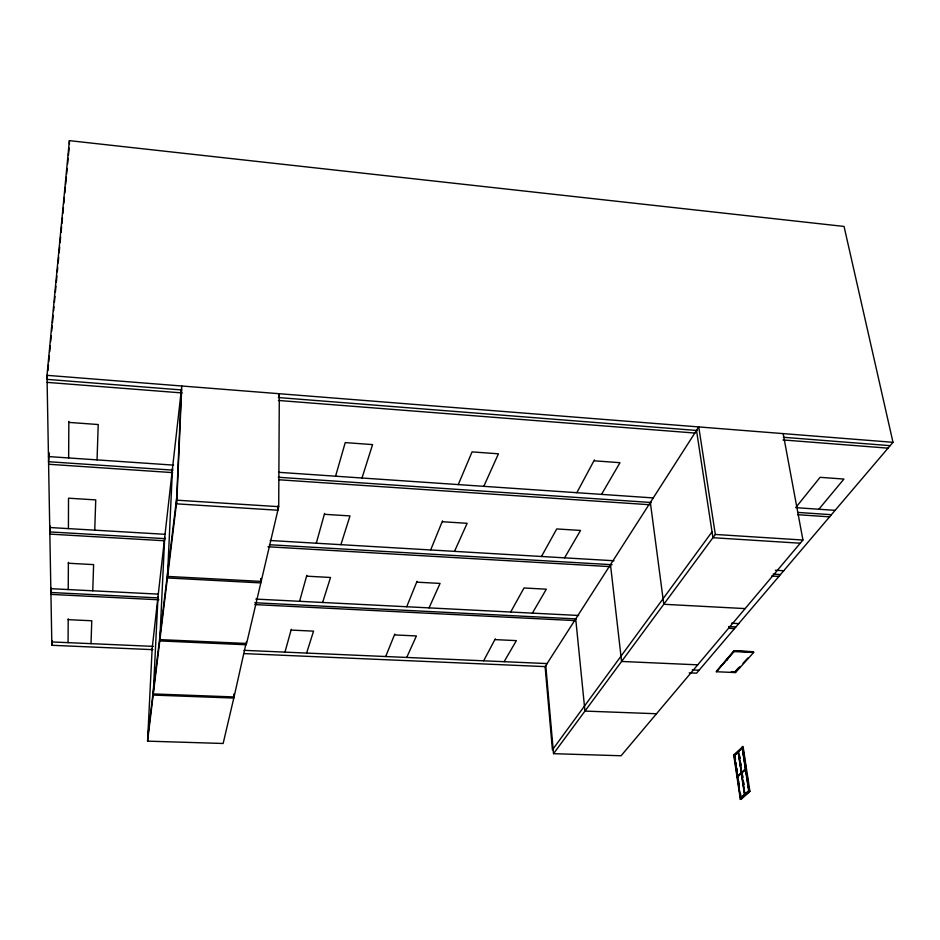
<?xml version="1.0" encoding="UTF-8"?>
<svg xmlns="http://www.w3.org/2000/svg" width="940" height="940" viewBox="0 0 940 940"><rect width="100%" height="100%" fill="white"/><g stroke="black" fill="none" stroke-linecap="round" stroke-linejoin="round"><path stroke-width="1.41" d="M284.973 652.125L291.306 629.26M69.384 144.02L69.395 140.648L844.05 226.446L893 442.305L696.564 673.169L689.243 672.852M68.068 642.655L68.209 618.802M68.232 589.556L68.385 562.343M68.42 528.621L68.514 498.188L95.739 499.904L94.74 530.16M68.644 457.956L68.843 421.402M277.899 505.838L277.876 510.232L176.438 503.828L181.338 389.924M152.033 649.622L181.784 385.999L176.873 500.186L167.602 576.42L261.179 581.402L278.71 506.672L279.309 393.731L278.781 396.292M172.478 468.426L167.414 577.947L159.917 639.611L246.609 643.477L260.827 582.906L260.874 578.535M261.179 581.402L261.214 578.476M164.723 537.187L159.765 640.916L153.314 693.932L234.06 696.94L246.351 642.008M152.151 648.53L147.568 741.143L223.144 743.481L233.802 698.056L233.884 694.143M234.06 696.94L234.119 694.331M91.016 643.653L91.767 620.764L68.138 619.66M92.755 590.802L93.612 564.611L68.315 563.236M97.055 459.895L98.218 424.539L68.749 422.389M147.568 741.143L153.173 695.071L158.014 596.63M152.95 649.658L51.853 645.286L52.217 640.916M51.277 588.123L50.901 592.494L157.979 597.875M50.337 526.083L49.808 531.923L165.487 538.667M49.35 452.986L48.551 461.716L172.937 470.129M51.853 645.286L47 375.33L69.395 140.648M47.494 375.001L47.071 379.372L181.726 389.959M47.905 370.642L48.457 364.826M48.739 361.912L49.291 356.096M49.703 351.724L50.255 345.908M50.678 341.549L51.23 335.721M51.641 331.362L52.205 325.546M52.475 322.632L53.169 315.358M53.592 310.999L54.003 306.628M54.414 302.269L54.978 296.441M55.39 292.082L55.942 286.265M56.353 281.894L56.917 276.078M57.328 271.719L57.739 267.348M58.163 262.988L58.715 257.161M59.126 252.801L59.69 246.985M60.101 242.614L60.654 236.798M61.065 232.439L61.629 226.611M61.899 223.708L62.451 217.88M62.874 213.521L63.426 207.705M63.838 203.334L64.402 197.518M64.813 193.158L65.365 187.33M65.647 184.428L66.341 177.155M66.611 174.241L67.163 168.425M67.586 164.054L68.138 158.237M68.42 155.323L69.114 148.05M147.698 737.113L176.708 497.577M299.59 601.306L306.816 575.315M316.298 543.214L324.594 513.404M335.568 476.204L345.238 442.599L372.569 444.596L361.994 478.014M306.605 653.077L313.549 631.139L291.306 630.094M322.62 602.47L330.528 577.477L306.816 576.185M340.903 544.671L349.997 515.919L324.606 514.321M385.682 656.531L394.765 634.112M406.691 606.746L417.031 581.308M430.661 549.959L442.517 520.854M458.262 484.594L472.068 451.882L498.447 453.809L483.795 486.332M406.714 657.448L416.408 635.945L394.788 634.935M429.051 607.875L440.061 583.423L417.066 582.177M454.502 551.357L467.145 523.298L442.564 521.747M483.63 660.808L495.31 638.824M510.679 612.022L524.015 587.982L546.328 589.192L532.393 613.127M541.475 556.492L556.739 528.938L580.532 530.442L564.576 557.843M576.843 492.689L594.409 459.895M726.949 660.35L727.043 659.621M504.099 661.701L516.377 640.622L495.368 639.635M601.529 494.381L619.989 462.691L594.515 460.823M712.038 531.84L552.426 749.826L545.118 666.613L698.749 426.936L715.328 534.449L553.519 753.68L621.082 755.76L802.936 540.03L783.161 433.61M795.675 507.659L820.091 477.32L843.944 479.059L818.846 509.233M733.893 650.786L716.351 671.736L735.503 672.57L753.633 652.489L753.516 651.702L733.893 650.786L734.023 651.573L716.351 671.736M716.868 670.796L734.175 651.02L752.87 651.89M735.115 671.595L738.852 667.447M731.285 671.63L735.386 671.806L740.156 666.519M743.023 663.346L747.793 658.059M733.717 754.949L743.058 746.466L749.909 791.304L741.061 799.352L740.332 799.341L733.717 754.949L734.445 754.973M738.029 776.428L737.301 776.417L734.175 755.478L738.029 751.671L741.437 772.715L738.217 751.483L742.118 747.641L745.338 768.767L746.078 768.791L744.997 761.752M738.276 751.683L734.422 755.478L737.536 776.417M734.175 755.478L738.758 751.695L737.935 751.765M744.574 758.933L742.859 747.664L738.217 751.483M737.301 776.417L745.584 768.779L742.365 747.641L738.464 751.495L741.39 772.527M737.371 776.91L741.272 773.197L744.48 794.547L740.532 798.154L737.371 776.91L738.1 776.922M740.532 798.154L744.727 794.547L741.46 773.021L746.149 769.296M741.46 773.021L745.655 769.273L748.922 790.716L744.68 794.37L748.922 790.716M741.272 798.166L743.246 796.368M745.42 794.382L749.415 790.728L748.769 786.439M740.332 799.341L749.909 791.304M740.497 797.895L737.618 776.91L741.178 773.291M742.024 747.735L742.859 747.664M153.173 695.071L233.802 698.056M656.496 713.742L584.95 711.087L575.715 618.873M51.794 641.938L153.338 646.379M244.001 650.339L547.468 663.593M692.251 669.926L699.078 670.22M243.801 653.582L545.647 666.636M159.765 640.916L246.304 644.769M697.727 664.839L621.587 661.455L610.483 564.623M734.023 651.573L753.633 652.489M254.787 602.74L576.02 618.896M728.57 626.557L735.914 626.933M50.936 594.386L158.895 599.79M254.763 604.584L575.221 620.611M728.712 628.296L734.504 628.578M50.831 588.675L158.12 594.115M255.809 599.086L578.605 615.477M731.532 623.232L738.734 623.608M167.414 577.947L260.827 582.906M745.138 608.591L663.793 604.279L650.351 502.442M49.738 527.516L165.334 534.32M270.262 540.512L613.985 560.757M775.371 570.263L783.702 570.756M269.451 544.73L612.093 564.717M773.162 574.117L780.482 574.54M49.855 534.108L164.524 540.759M267.971 546.763L610.154 566.632M771.646 575.997L778.884 576.42M176.873 500.186L278.71 506.672M715.328 534.449L802.936 540.03M800.245 543.214L712.931 537.704L696.505 430.438M48.598 464.254L172.643 472.609M278.628 479.753L650.186 504.768M797.531 514.685L829.573 516.847M48.457 456.57L173.606 465.124M278.616 472.303L653.206 497.918M797.12 507.753L835.108 510.349M278.287 477.262L651.42 502.512M797.755 512.418L831.407 514.697M278.334 397.549L696.94 430.473M783.302 437.264L890.145 445.666M47.129 382.38L182.207 392.944M278.381 400.464L695.048 433.058M783.043 439.944L888.018 448.157M47 375.33L893 442.305M735.386 671.806L735.503 672.57M746.807 773.585L748.334 783.584M742.33 746.442L749.157 791.28M745.42 769.273L748.675 790.716M739.58 755.713L740.003 758.521M740.638 762.728L741.061 765.536M742.412 774.443L742.835 777.263M743.47 781.481L743.893 784.289M739.392 755.901L739.815 758.709M740.45 762.916L740.873 765.712M742.224 774.642L742.647 777.486M743.293 781.763L743.716 784.606M741.707 773.021L744.927 794.37M734.904 755.502L735.527 759.684M735.938 762.481L736.361 765.266M736.772 768.062L737.195 770.847M738.734 781.175L739.157 784.007M740.638 793.924L741.061 796.756M736.149 766.429L736.572 769.284M738.922 785.041L739.357 787.896M545.764 665.602L553.519 753.68M726.55 659.046L727.924 659.022L726.644 658.964"/></g></svg>
